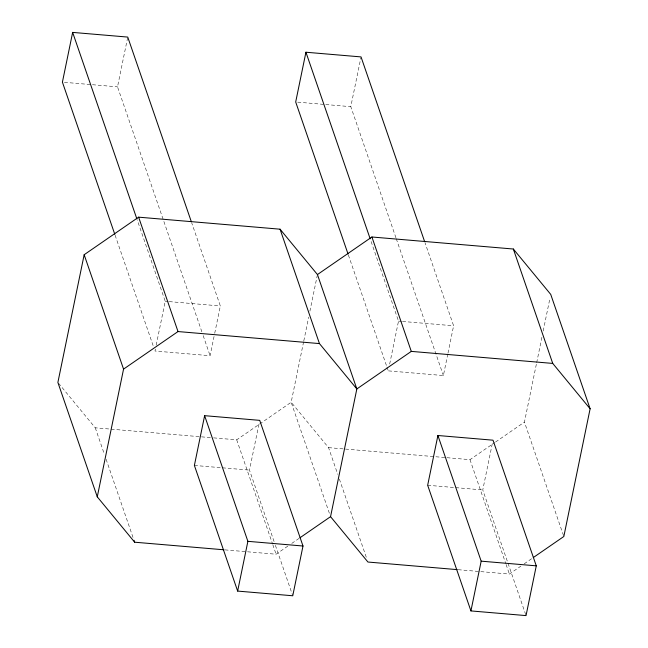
<?xml version="1.0" encoding="UTF-8"?>
<svg xmlns="http://www.w3.org/2000/svg" width="648" height="648" viewBox="0 0 648 648"><rect width="100%" height="100%" fill="white"/><g stroke="black" fill="none" stroke-linecap="round" stroke-linejoin="round"><path stroke-width="0.49" stroke-dasharray="3.24 2.43" d="M201.86 331.8L117.515 86.84L127.559 38.062M155.39 349.086L154.994 351.038L210.098 355.72L214.512 334.255M156.192 345.182L165.232 301.279L137.23 219.947M214.715 333.283L220.336 305.961L191.67 222.718M274.072 541.509L249.488 470.116L259.127 423.282M395.936 237.759L350.795 106.669L360.839 57.891M303.588 341.877L291.163 402.27L329.565 513.807M303.799 340.889L308.683 317.123M309.906 311.186L317.245 275.546M447.792 354.083L443.378 375.548L388.274 370.867L388.67 368.915M389.675 364.038L398.512 321.108L370.51 239.776M447.995 353.111L453.616 325.79L424.958 242.546M525.706 614.644L482.768 489.945L492.407 443.111M563.509 535.54L524.443 422.099L536.463 363.69M536.674 362.694L541.971 336.952M543.194 331.015L549.917 298.347M213.638 437.87L236.706 439.83L291.163 402.27L328.552 447.638L337.746 474.328M224.937 549.877L276.097 554.226L288.473 545.689M291.778 543.413L299.198 538.294M446.918 457.699L469.986 459.659L494.74 442.584M495.566 442.017L524.443 422.099M458.217 569.705L509.377 574.055L520.927 566.093M524.232 563.809L532.478 558.122M64.411 82.328L91.465 84.629M92.47 84.71L117.515 86.84M297.691 102.157L324.745 104.458M325.75 104.539L350.795 106.669M165.232 301.279L168.237 301.531M169.241 301.62L220.336 305.961M398.512 321.108L401.517 321.359M402.521 321.449L453.616 325.79M58.514 383.211L95.272 427.81L212.633 437.789M328.552 447.638L445.913 457.618M194.384 465.434L221.43 467.735M222.434 467.815L249.488 470.116M427.664 485.263L454.718 487.563M455.714 487.644L482.768 489.945M396.268 238.715L443.378 375.548M469.986 459.659L505.772 563.574M506.096 564.521L509.377 574.055M348.405 255.085L386.629 366.079M386.953 367.035L388.274 370.867M339.382 479.099L366.63 558.22M203.18 335.624L210.098 355.72M275.384 545.316L292.426 594.815M236.706 439.83L272.484 543.745M272.816 544.693L276.097 554.226M115.125 235.256L153.341 346.251M95.272 427.81L104.458 454.499M106.102 459.27L133.342 538.391"/><path stroke-width="0.97" d="M191.346 221.754L127.753 37.082L72.649 32.4L62.41 82.158L114.793 234.301M300.024 537.727L330.553 516.667L356.837 388.954L317.447 274.558L280.058 229.19L138.623 217.161L84.167 254.729L57.883 382.442L97.273 496.838L134.663 542.206L223.933 549.796M97.273 496.838L123.557 369.125L84.167 254.729M204.622 415.676L194.384 465.434L237.646 591.089L292.75 595.771L302.997 546.013L259.726 420.358L204.622 415.676L247.884 541.331L237.646 591.089M424.626 241.583L361.041 56.911L305.929 52.229L295.691 101.987L348.081 254.129M437.902 435.505L427.664 485.263L470.926 610.918L526.038 615.6L536.277 565.842L493.007 440.186L437.902 435.505L481.172 561.16L470.926 610.918M317.447 274.558L371.903 236.99L513.337 249.018L550.727 294.386L590.117 408.783L563.833 536.495L533.304 557.555M123.557 369.125L178.014 331.557L319.448 343.586L356.837 388.954L411.294 351.386L552.728 363.415L590.117 408.783M247.884 541.331L302.997 546.013M481.172 561.16L536.277 565.842M457.221 569.624L367.943 562.035L330.553 516.667M513.337 249.018L552.728 363.415M371.903 236.99L411.294 351.386M305.929 52.229L370.178 238.812M280.058 229.19L319.448 343.586M138.623 217.161L178.014 331.557M72.649 32.4L136.898 218.984M134.006 540.302L134.663 542.206"/></g></svg>
